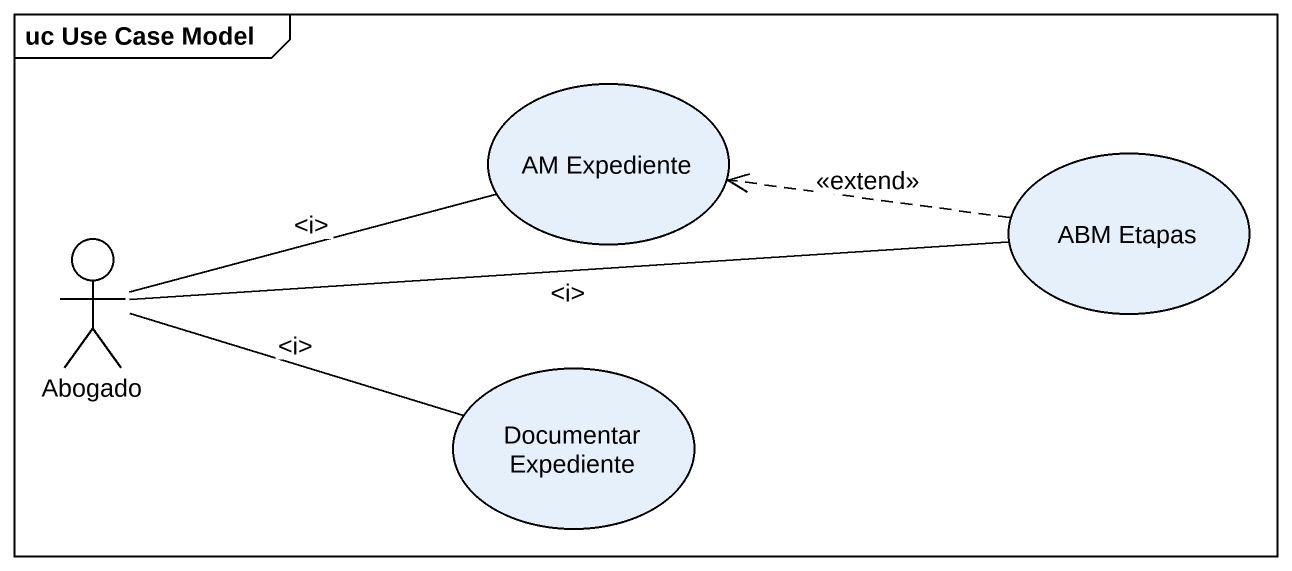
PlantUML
@startuml
mainframe uc Use Case Model
usecase "AM Expediente" as AM_Expediente
usecase "ABM Etapas" as ABM_Etapas
actor Abogado
usecase "Documentar Expediente" as Documentar_Expediente
ABM_Etapas .left.> AM_Expediente : <<extend>>
Abogado -right- AM_Expediente : ~<i>
Abogado -right- ABM_Etapas : ~<i>
Abogado -right- Documentar_Expediente : ~<i>
@enduml
